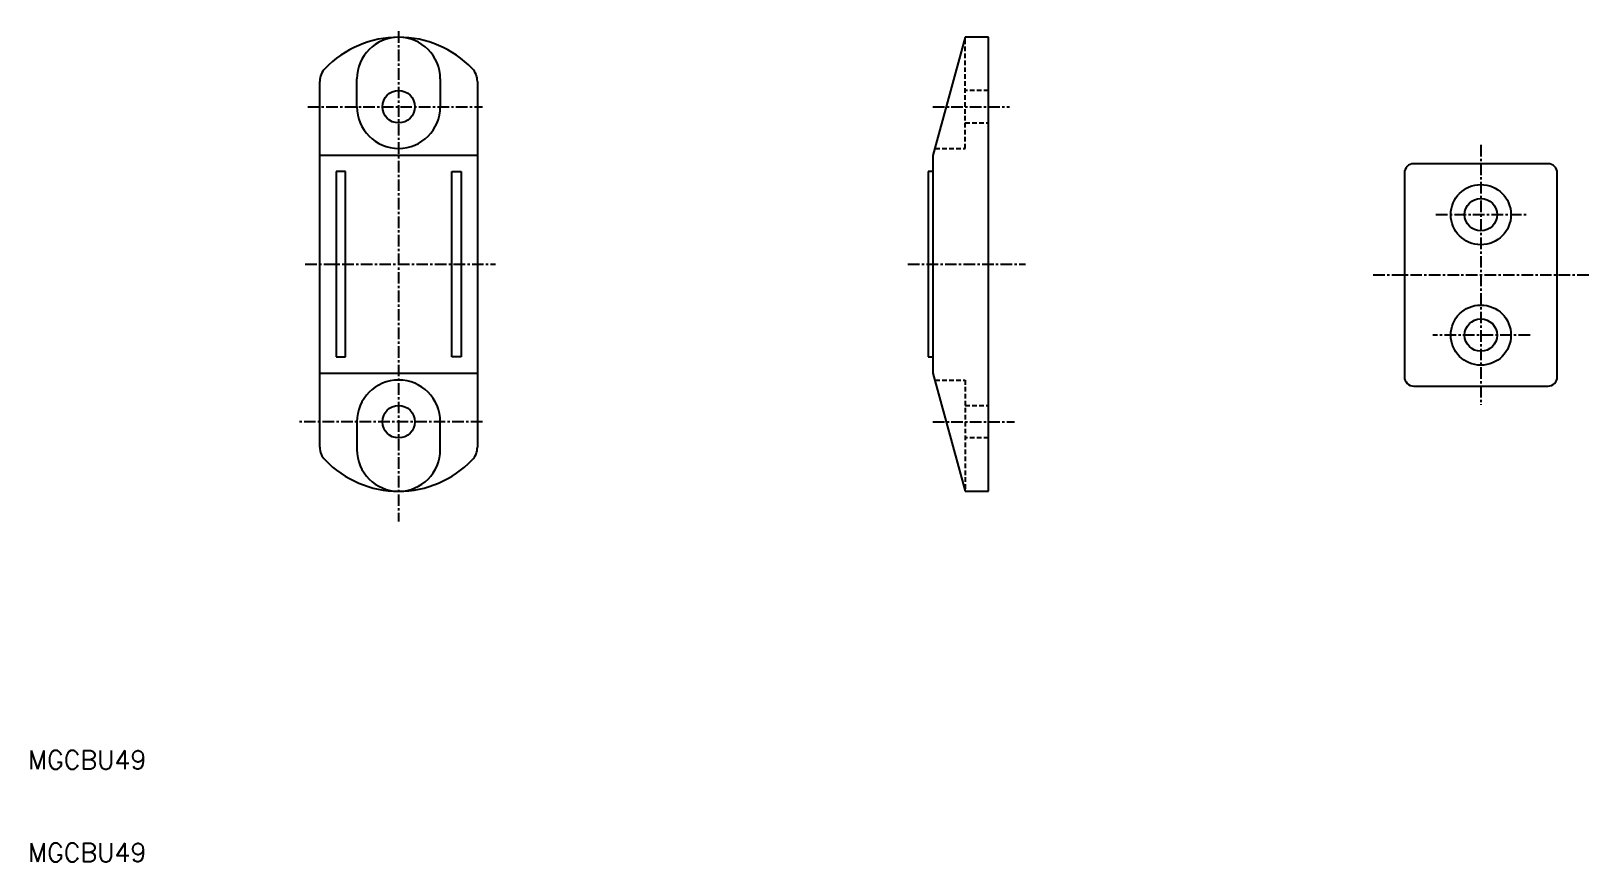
# Model space of a CAD drawing. Extents: x 10 to 179, y 10 to 100.
import ezdxf

# ---------------------------------------------------------------- set-up
doc = ezdxf.new("R2010")
doc.units = 0
doc.linetypes.add('CENTER', pattern=[2, 1.25, -0.25, 0.25, -0.25])
doc.linetypes.add('DASHED', pattern=[0.75, 0.5, -0.25])
doc.layers.get('0').update_dxf_attribs({"linetype": 'CONTINUOUS'})
doc.layers.add('CENTER', color=1, linetype='CENTER')
doc.styles.get("Standard").update_dxf_attribs({"font": 'txt.shx'})

msp = doc.modelspace()

# ---------------------------------------------------------------- linework, layer by layer
at = {"color": 7, "linetype": 'CONTINUOUS'}
for p, q in [((111.15, 99), (107.65, 86.25)), ((113.65, 99), (111.15, 99)), ((113.65, 50), (113.65, 99)), ((41.5, 54.76), (41.5, 94.24)), ((45.5, 91.5), (45.5, 94.5)), ((54.5, 94.5), (54.5, 91.5)), ((58.5, 94.24), (58.5, 54.76)), ((58.5, 86.25), (41.5, 86.25)), ((107.65, 86.25), (107.65, 62.75)), ((43.25, 84.5), (43.25, 64.5)), ((44.25, 84.5), (43.25, 84.5)), ((44.25, 64.5), (44.25, 84.5)), ((55.75, 84.5), (56.75, 84.5)), ((55.75, 64.5), (55.75, 84.5)), ((56.75, 84.5), (56.75, 64.5)), ((107.15, 84.5), (107.15, 64.5)), ((107.65, 84.5), (107.15, 84.5)), ((158.55, 84.35), (158.55, 62.35)), ((174.05, 85.35), (159.55, 85.35)), ((175.05, 62.35), (175.05, 84.35)), ((43.25, 64.5), (44.25, 64.5)), ((56.75, 64.5), (55.75, 64.5)), ((107.15, 64.5), (107.65, 64.5)), ((41.5, 62.75), (58.5, 62.75)), ((107.65, 62.75), (111.15, 50)), ((159.55, 61.35), (174.05, 61.35)), ((45.5, 57.5), (45.5, 54.5)), ((54.5, 54.5), (54.5, 57.5)), ((111.15, 50), (113.65, 50))]:
    msp.add_line(p, q, dxfattribs=at)
at = {"color": 3, "linetype": 'DASHED'}
for p, q in [((111.15, 87), (111.15, 99)), ((113.65, 93.25), (111.15, 93.25)), ((111.15, 89.75), (113.65, 89.75)), ((107.92, 87), (111.15, 87)), ((107.92, 62), (111.15, 62)), ((111.15, 62), (111.15, 50)), ((111.15, 59.25), (113.65, 59.25)), ((113.65, 55.75), (111.15, 55.75))]:
    msp.add_line(p, q, dxfattribs=at)
at = {"color": 7, "linetype": 'CONTINUOUS'}
for centre, radius in [((50, 91.5), 1.75), ((166.8, 79.85), 3.25), ((166.8, 79.85), 1.75), ((166.8, 66.85), 3.25), ((166.8, 66.85), 1.75), ((50, 57.5), 1.75)]:
    msp.add_circle(centre, radius, dxfattribs=at)
for centre, radius, start, end in [((50, 87.97), 11.03, 43.9684, 136.0316), ((50, 94.5), 4.5, 0, 180), ((43.5, 94.24), 2, 136.0316, 180), ((56.5, 94.24), 2, 0, 43.9684), ((50, 91.5), 4.5, 180, 0), ((159.55, 84.35), 1, 90, 180), ((174.05, 84.35), 1, 0, 90), ((159.55, 62.35), 1, 180, 270), ((174.05, 62.35), 1, 270, 0), ((50, 57.5), 4.5, 0, 180), ((43.5, 54.76), 2, 180, 223.9684), ((50, 54.5), 4.5, 180, 0), ((56.5, 54.76), 2, 316.0316, 0), ((50, 61.03), 11.03, 223.9684, 316.0316)]:
    msp.add_arc(centre, radius, start, end, dxfattribs=at)
at = {"layer": 'CENTER', "color": 1, "linetype": 'CENTER'}
for p, q in [((50, 99.66), (50, 46.74)), ((40.19, 91.5), (59.04, 91.5)), ((107.65, 91.5), (115.92, 91.5)), ((166.8, 87.38), (166.8, 59.33)), ((161.95, 79.85), (171.92, 79.85)), ((39.92, 74.5), (60.46, 74.5)), ((104.97, 74.5), (117.66, 74.5)), ((155.19, 73.35), (178.56, 73.35)), ((172.12, 66.85), (161.62, 66.85)), ((59.04, 57.5), (39.2, 57.5)), ((107.65, 57.5), (116.45, 57.5))]:
    msp.add_line(p, q, dxfattribs=at)

# ---------------------------------------------------------------- texts
at = {"color": 7, "linetype": 'CONTINUOUS'}
for p in [(10, 20), (10, 10)]:
    msp.add_text('MGCBU49', height=2, dxfattribs=at).set_placement(p)

doc.saveas('drawing.dxf')
